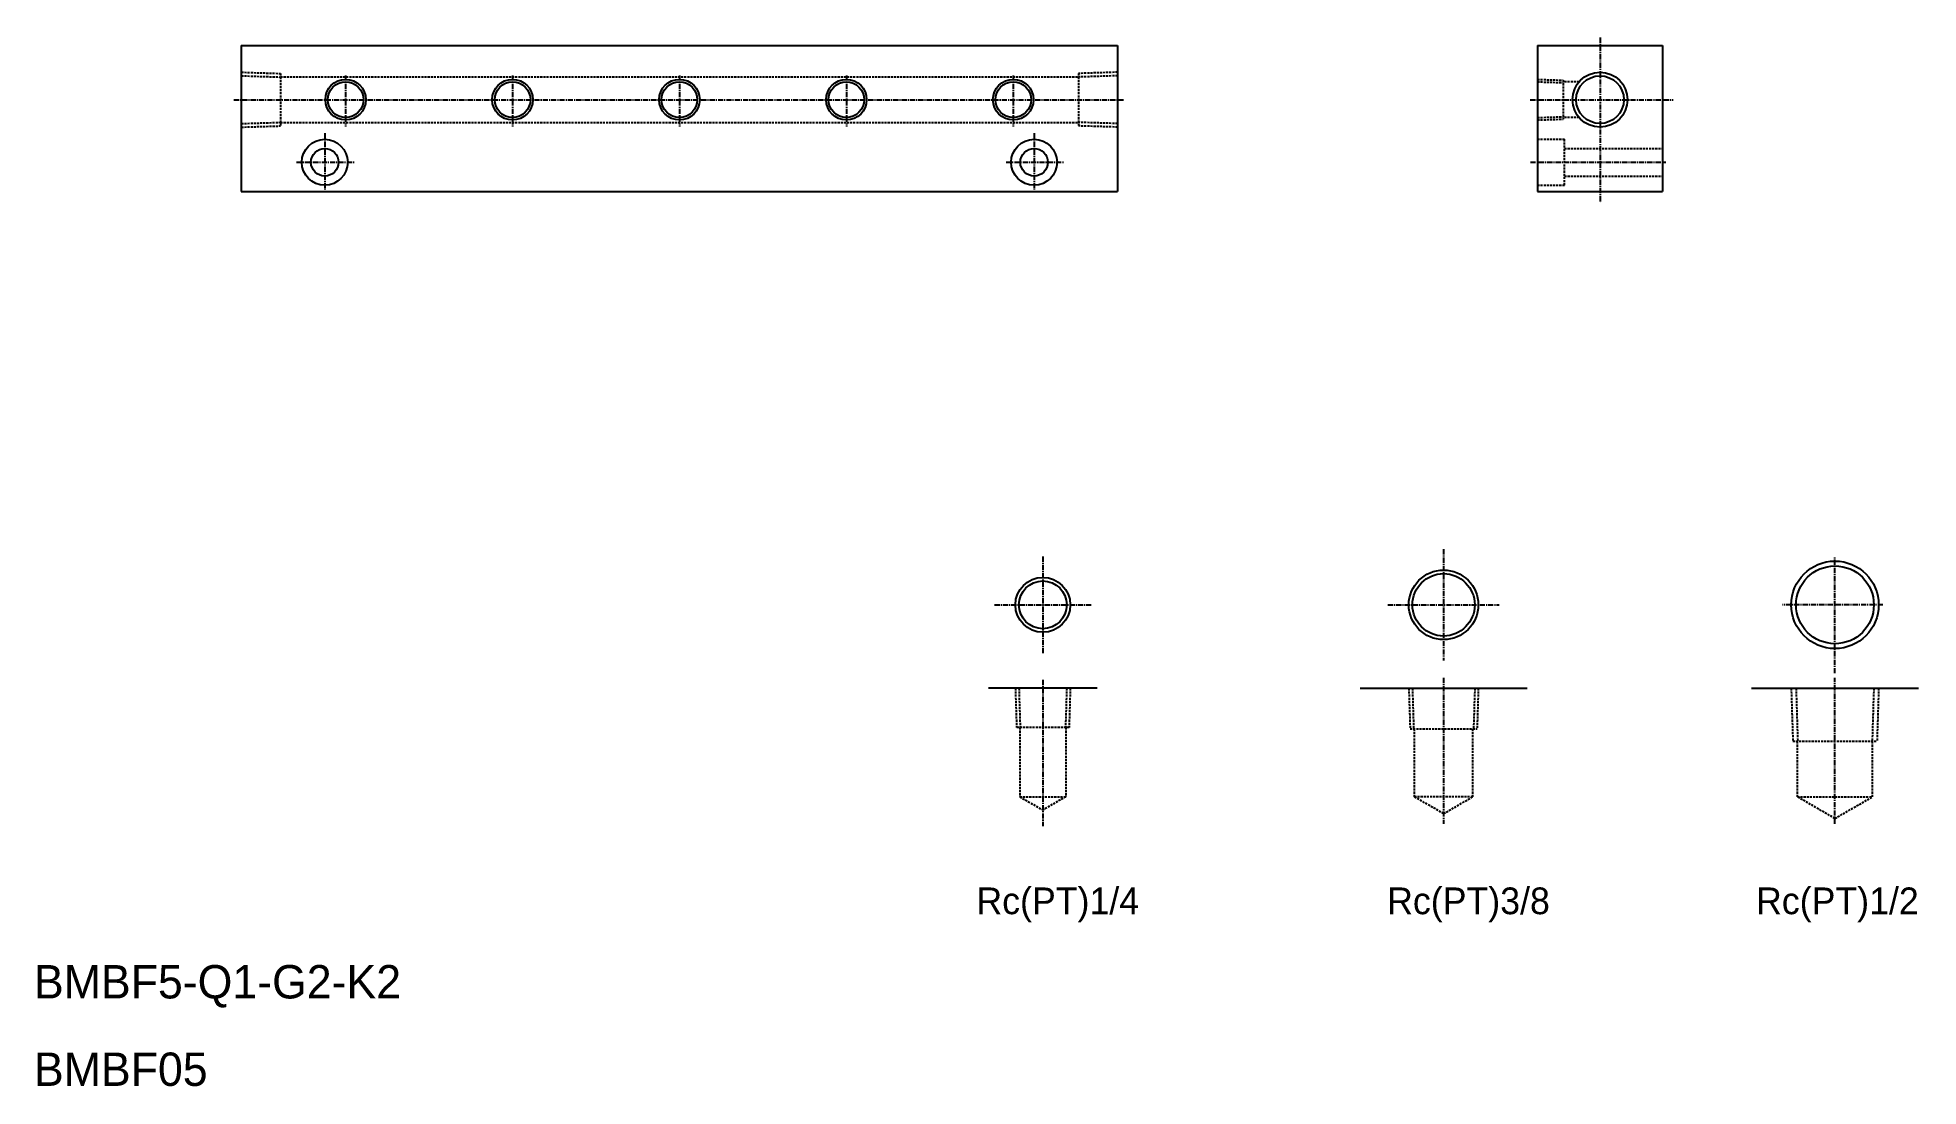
# Model space of a CAD drawing. Extents: x 986 to 1437, y 1812 to 2063.
import ezdxf
from ezdxf.enums import TextEntityAlignment as Align

# ---------------------------------------------------------------- set-up
doc = ezdxf.new("R2010")
doc.units = 0
doc.linetypes.add('CENTER', pattern=[2, 1.25, -0.25, 0.25, -0.25])
doc.linetypes.add('DASHED', pattern=[0.75, 0.5, -0.25])
doc.layers.get('0').update_dxf_attribs({"linetype": 'CONTINUOUS'})
doc.layers.add('CENTER', color=1, linetype='CENTER')

msp = doc.modelspace()

# ---------------------------------------------------------------- linework, layer by layer
at = {"color": 7, "linetype": 'CONTINUOUS'}
for p, q in [((1035.25, 2061.33), (1245.25, 2061.33)), ((1035.25, 2061.33), (1035.25, 2026.33)), ((1245.25, 2061.33), (1245.25, 2026.33)), ((1345.86, 2061.33), (1345.86, 2026.33)), ((1345.86, 2061.33), (1375.86, 2061.33)), ((1375.86, 2061.33), (1375.86, 2026.33)), ((1035.25, 2026.33), (1245.25, 2026.33)), ((1087.75, 2026.33), (1087.75, 2026.33)), ((1140.25, 2026.33), (1140.25, 2026.33)), ((1345.86, 2026.33), (1375.86, 2026.33)), ((1303.37, 1907.28), (1343.37, 1907.28)), ((1397.16, 1907.28), (1437.16, 1907.28))]:
    msp.add_line(p, q, dxfattribs=at)
at = {"color": 3, "linetype": 'DASHED'}
for p, q in [((1035.25, 2054.91), (1044.65, 2054.61)), ((1035.25, 2054.05), (1044.65, 2053.76)), ((1044.65, 2054.61), (1044.65, 2042.04)), ((1044.65, 2053.83), (1235.85, 2053.83)), ((1245.25, 2054.91), (1235.85, 2054.61)), ((1235.85, 2054.61), (1235.85, 2042.04)), ((1245.25, 2054.05), (1235.85, 2053.76)), ((1345.86, 2053.19), (1352.06, 2053)), ((1345.86, 2052.61), (1352.06, 2052.42)), ((1352.06, 2053), (1352.06, 2043.66)), ((1355.83, 2052.58), (1352.06, 2052.58)), ((1035.25, 2042.6), (1044.65, 2042.9)), ((1035.25, 2041.75), (1044.65, 2042.04)), ((1044.65, 2042.83), (1235.85, 2042.83)), ((1245.25, 2042.6), (1235.85, 2042.9)), ((1245.25, 2041.75), (1235.85, 2042.04)), ((1345.86, 2044.04), (1352.06, 2044.24)), ((1345.86, 2043.46), (1352.06, 2043.66)), ((1355.83, 2044.08), (1352.06, 2044.08)), ((1345.86, 2038.83), (1352.36, 2038.83)), ((1352.36, 2027.83), (1352.36, 2038.83)), ((1352.36, 2036.63), (1375.86, 2036.63)), ((1352.36, 2030.03), (1375.86, 2030.03)), ((1345.86, 2027.83), (1352.36, 2027.83)), ((1220.75, 1907.28), (1221.05, 1897.88)), ((1221.61, 1907.28), (1221.9, 1897.88)), ((1233.05, 1907.28), (1232.76, 1897.88)), ((1233.91, 1907.28), (1233.62, 1897.88)), ((1315.04, 1907.28), (1315.35, 1897.58)), ((1315.9, 1907.28), (1316.2, 1897.58)), ((1330.85, 1907.28), (1330.55, 1897.58)), ((1331.7, 1907.28), (1331.4, 1897.58)), ((1406.68, 1907.28), (1407.08, 1894.58)), ((1407.84, 1907.28), (1408.24, 1894.58)), ((1426.47, 1907.28), (1426.08, 1894.58)), ((1427.64, 1907.28), (1427.24, 1894.58)), ((1233.62, 1897.88), (1221.05, 1897.88)), ((1221.83, 1897.88), (1221.83, 1881.28)), ((1232.83, 1897.88), (1232.83, 1881.28)), ((1315.35, 1897.58), (1331.4, 1897.58)), ((1316.37, 1881.28), (1316.37, 1897.58)), ((1330.37, 1881.28), (1330.37, 1897.58)), ((1407.08, 1894.58), (1427.24, 1894.58)), ((1408.16, 1881.28), (1408.16, 1894.58)), ((1426.16, 1881.28), (1426.16, 1894.58)), ((1221.83, 1881.28), (1232.83, 1881.28)), ((1221.83, 1881.28), (1227.33, 1878.11)), ((1232.83, 1881.28), (1227.33, 1878.11)), ((1330.37, 1881.28), (1316.37, 1881.28)), ((1323.37, 1877.24), (1316.37, 1881.28)), ((1323.37, 1877.24), (1330.37, 1881.28)), ((1408.16, 1881.28), (1426.16, 1881.28)), ((1417.16, 1876.08), (1408.16, 1881.28)), ((1417.16, 1876.08), (1426.16, 1881.28))]:
    msp.add_line(p, q, dxfattribs=at)
msp.add_line((1240.33, 1907.28), (1214.33, 1907.28))
at = {"color": 3, "linetype": 'CONTINUOUS'}
for centre, radius in [((1060.25, 2048.33), 4.86), ((1100.25, 2048.33), 4.86), ((1140.25, 2048.33), 4.86), ((1180.25, 2048.33), 4.86), ((1220.25, 2048.33), 4.86), ((1360.86, 2048.33), 6.58), ((1227.33, 1927.28), 6.58), ((1323.37, 1927.28), 8.33), ((1417.16, 1927.28), 10.48)]:
    msp.add_circle(centre, radius, dxfattribs=at)
at = {"color": 7, "linetype": 'CONTINUOUS'}
for centre, radius in [((1060.25, 2048.33), 4.28), ((1100.25, 2048.33), 4.28), ((1140.25, 2048.33), 4.28), ((1180.25, 2048.33), 4.28), ((1220.25, 2048.33), 4.28), ((1360.86, 2048.33), 5.72), ((1055.25, 2033.33), 5.5), ((1225.25, 2033.33), 5.5), ((1055.25, 2033.33), 3.3), ((1225.25, 2033.33), 3.3), ((1323.37, 1927.28), 7.47), ((1417.16, 1927.28), 9.32), ((1227.33, 1927.28), 5.72)]:
    msp.add_circle(centre, radius, dxfattribs=at)
at = {"layer": 'CENTER', "color": 1, "linetype": 'CENTER'}
for p, q in [((1360.86, 2063.2), (1360.86, 2023.66)), ((1060.25, 2054.15), (1060.25, 2041.93)), ((1100.25, 2054.15), (1100.25, 2041.93)), ((1140.25, 2054.15), (1140.25, 2041.93)), ((1180.25, 2054.15), (1180.25, 2041.93)), ((1220.25, 2054.15), (1220.25, 2041.93)), ((1033.49, 2048.33), (1246.68, 2048.33)), ((1344.15, 2048.33), (1378.38, 2048.33)), ((1055.25, 2040.3), (1055.25, 2026.69)), ((1225.25, 2040.3), (1225.25, 2026.69)), ((1048.51, 2033.33), (1062.3, 2033.33)), ((1218.51, 2033.33), (1232.3, 2033.33)), ((1344.19, 2033.33), (1376.62, 2033.33)), ((1227.33, 1938.86), (1227.33, 1915.7)), ((1323.37, 1940.61), (1323.37, 1913.95)), ((1417.16, 1910.89), (1417.16, 1938.79)), ((1215.75, 1927.28), (1238.91, 1927.28)), ((1310.04, 1927.28), (1336.7, 1927.28)), ((1428.66, 1927.28), (1404.6, 1927.28)), ((1227.33, 1909.31), (1227.33, 1874.27)), ((1323.37, 1909.78), (1323.37, 1874.78)), ((1417.16, 1874.78), (1417.16, 1909.76))]:
    msp.add_line(p, q, dxfattribs=at)

# ---------------------------------------------------------------- texts
at = {"color": 7, "linetype": 'CONTINUOUS'}
for s, p in [('Rc(PT)1/4', (1250.41, 1856.35)), ('Rc(PT)3/8', (1348.84, 1856.35)), ('Rc(PT)1/2', (1437.25, 1856.35))]:
    msp.add_text(s, height=6.4, dxfattribs=at).set_placement(p, align=Align.MIDDLE_RIGHT)
for s, p in [('BMBF5-Q1-G2-K2', (985.56, 1832.96)), ('BMBF05', (985.56, 1812))]:
    msp.add_text(s, height=8, dxfattribs=at).set_placement(p)

doc.saveas('drawing.dxf')
